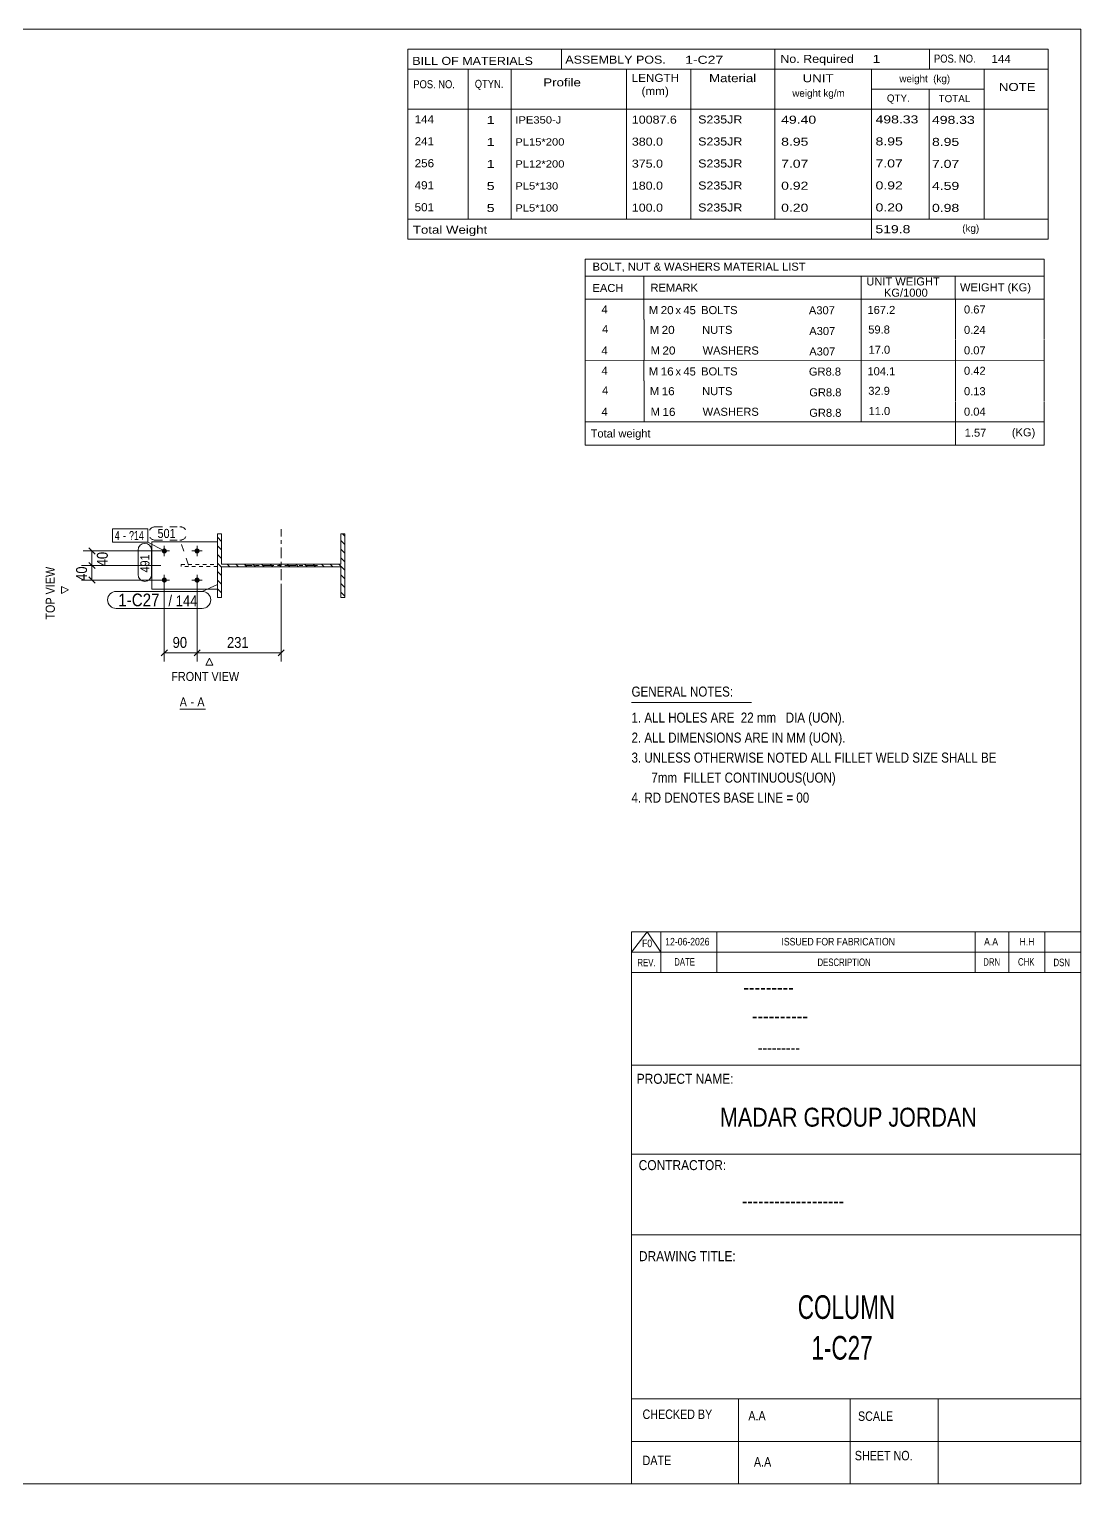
# Model space of a CAD drawing. Header units: millimetres. Extents: x 2 to 579, y 1 to 405.
# Drawn here: x 289.9 to 579, y 5 to 405 of the extents above; entities that cross this region are included whole.
import ezdxf

# ---------------------------------------------------------------- set-up
doc = ezdxf.new("R2010")
doc.units = ezdxf.units.MM
for name, pattern in [('XKITLINE00', [0]), ('XKITLINE01', [4, 1, -1, 1, -1]), ('XKITLINE02', [4, 2, -2]), ('XKITLINE03', [6, 3, -1, 1, -1])]:
    doc.linetypes.add(name, pattern=pattern)
for name, color, linetype, lineweight in [('Bolt', 3, 'Continuous', 0), ('BoltMark', 7, 'Continuous', 0), ('Dimensions', 7, 'Continuous', 0), ('DrawingSheet', 5, 'Continuous', 0), ('OtherObjectType', 7, 'Continuous', 0), ('Part', 2, 'Continuous', 0), ('PartMark', 7, 'Continuous', 0)]:
    doc.layers.add(name, color=color, linetype=linetype, lineweight=lineweight)
doc.styles.add('@ARIAL_UNICODE_MS_BOLD', font='ARIAL.TTF')
doc.styles.add('ARIAL', font='ARIAL.TTF')
doc.styles.add('ARIAL_NARROW', font='ARIALN.TTF')
doc.styles.add('COMIC_SANS_MS_BOLD', font='COMICBD.TTF')
doc.styles.add('SWIS721_EX_BT', font='ARIAL.TTF')
doc.styles.add('SWISSE', font='ARIAL.TTF')

# ---------------------------------------------------------------- blocks, each defined once
blk = doc.blocks.new('*A1')
at = {"layer": 'Part', "color": 7, "linetype": 'XKITLINE00', "lineweight": 0}
for p, q in [((342.8, 264.16), (341.7, 265.26)), ((376.7, 263.26), (375.6, 264.36)), ((376.7, 265.62), (376.07, 266.26)), ((342.8, 261.81), (341.7, 262.91)), ((342.8, 259.45), (341.7, 260.55)), ((376.7, 260.91), (375.6, 262.01)), ((342.8, 257.09), (341.7, 258.19)), ((345.09, 257.16), (344.39, 257.86)), ((347.45, 257.16), (346.75, 257.86)), ((349.81, 257.16), (349.11, 257.86)), ((352.16, 257.16), (351.46, 257.86)), ((354.52, 257.16), (353.82, 257.86)), ((356.88, 257.16), (356.18, 257.86)), ((359.24, 257.16), (358.54, 257.86)), ((361.59, 257.16), (360.89, 257.86)), ((363.95, 257.16), (363.25, 257.86)), ((366.31, 257.16), (365.61, 257.86)), ((368.66, 257.16), (367.96, 257.86)), ((371.02, 257.16), (370.32, 257.86)), ((373.38, 257.16), (372.68, 257.86)), ((376.7, 256.19), (375.04, 257.86)), ((376.7, 258.55), (375.6, 259.65)), ((342.8, 254.73), (341.7, 255.83)), ((342.8, 252.38), (341.7, 253.48)), ((376.7, 253.84), (375.6, 254.94)), ((376.7, 251.48), (375.6, 252.58)), ((342.8, 250.02), (341.7, 251.12)), ((341.7, 248.76), (341.7, 248.76)), ((341.7, 248.76), (341.7, 248.76)), ((376.7, 249.12), (375.6, 250.22))]:
    blk.add_line(p, q, dxfattribs=at)
blk = doc.blocks.new('*A42')
at = {"layer": 'Bolt'}
for points in [[(327.14, 262.21), (327.17, 262.21), (327.21, 262.2), (327.24, 262.2), (327.27, 262.19), (327.31, 262.18), (327.34, 262.17), (327.37, 262.16), (327.4, 262.14), (327.43, 262.13), (327.46, 262.11), (327.49, 262.09), (327.52, 262.07), (327.55, 262.05), (327.57, 262.03), (327.6, 262.01), (327.62, 261.98), (327.65, 261.96), (327.67, 261.93), (327.69, 261.9), (327.71, 261.87), (327.72, 261.84), (327.74, 261.81), (327.75, 261.78), (327.76, 261.75), (327.77, 261.71), (327.78, 261.68), (327.79, 261.65), (327.8, 261.61), (327.8, 261.58), (327.8, 261.55), (327.8, 261.51), (327.8, 261.48), (327.8, 261.44), (327.8, 261.41), (327.79, 261.37), (327.78, 261.34), (327.77, 261.31), (327.76, 261.28), (327.75, 261.24), (327.74, 261.21), (327.72, 261.18), (327.71, 261.15), (327.69, 261.12), (327.67, 261.09), (327.65, 261.07), (327.62, 261.04), (327.6, 261.02), (327.57, 260.99), (327.55, 260.97), (327.52, 260.95), (327.49, 260.93), (327.46, 260.91), (327.43, 260.89), (327.4, 260.88), (327.37, 260.86), (327.34, 260.85), (327.31, 260.84), (327.27, 260.83), (327.24, 260.82), (327.21, 260.82), (327.17, 260.81), (327.14, 260.81), (327.1, 260.81), (327.07, 260.81), (327.04, 260.81), (327, 260.82), (326.97, 260.82), (326.93, 260.83), (326.9, 260.84), (326.87, 260.85), (326.84, 260.86), (326.81, 260.88), (326.77, 260.89), (326.74, 260.91), (326.72, 260.93), (326.69, 260.95), (326.66, 260.97), (326.63, 260.99), (326.61, 261.02), (326.59, 261.04), (326.56, 261.07), (326.54, 261.09), (326.52, 261.12), (326.5, 261.15), (326.49, 261.18), (326.47, 261.21), (326.46, 261.24), (326.45, 261.28), (326.43, 261.31), (326.43, 261.34), (326.42, 261.37), (326.41, 261.41), (326.41, 261.44), (326.41, 261.48), (326.4, 261.51), (326.41, 261.55), (326.41, 261.58), (326.41, 261.61), (326.42, 261.65), (326.43, 261.68), (326.43, 261.71), (326.45, 261.75), (326.46, 261.78), (326.47, 261.81), (326.49, 261.84), (326.5, 261.87), (326.52, 261.9), (326.54, 261.93), (326.56, 261.96), (326.59, 261.98), (326.61, 262.01), (326.63, 262.03), (326.66, 262.05), (326.69, 262.07), (326.72, 262.09), (326.74, 262.11), (326.77, 262.13), (326.81, 262.14), (326.84, 262.16), (326.87, 262.17), (326.9, 262.18), (326.93, 262.19), (326.97, 262.2), (327, 262.2), (327.04, 262.21), (327.07, 262.21), (327.1, 262.21)], [(336.14, 262.21), (336.17, 262.21), (336.21, 262.2), (336.24, 262.2), (336.27, 262.19), (336.31, 262.18), (336.34, 262.17), (336.37, 262.16), (336.4, 262.14), (336.43, 262.13), (336.46, 262.11), (336.49, 262.09), (336.52, 262.07), (336.55, 262.05), (336.57, 262.03), (336.6, 262.01), (336.62, 261.98), (336.65, 261.96), (336.67, 261.93), (336.69, 261.9), (336.71, 261.87), (336.72, 261.84), (336.74, 261.81), (336.75, 261.78), (336.76, 261.75), (336.77, 261.71), (336.78, 261.68), (336.79, 261.65), (336.8, 261.61), (336.8, 261.58), (336.8, 261.55), (336.8, 261.51), (336.8, 261.48), (336.8, 261.44), (336.8, 261.41), (336.79, 261.37), (336.78, 261.34), (336.77, 261.31), (336.76, 261.28), (336.75, 261.24), (336.74, 261.21), (336.72, 261.18), (336.71, 261.15), (336.69, 261.12), (336.67, 261.09), (336.65, 261.07), (336.62, 261.04), (336.6, 261.02), (336.57, 260.99), (336.55, 260.97), (336.52, 260.95), (336.49, 260.93), (336.46, 260.91), (336.43, 260.89), (336.4, 260.88), (336.37, 260.86), (336.34, 260.85), (336.31, 260.84), (336.27, 260.83), (336.24, 260.82), (336.21, 260.82), (336.17, 260.81), (336.14, 260.81), (336.1, 260.81), (336.07, 260.81), (336.04, 260.81), (336, 260.82), (335.97, 260.82), (335.93, 260.83), (335.9, 260.84), (335.87, 260.85), (335.84, 260.86), (335.81, 260.88), (335.77, 260.89), (335.74, 260.91), (335.72, 260.93), (335.69, 260.95), (335.66, 260.97), (335.63, 260.99), (335.61, 261.02), (335.59, 261.04), (335.56, 261.07), (335.54, 261.09), (335.52, 261.12), (335.5, 261.15), (335.49, 261.18), (335.47, 261.21), (335.46, 261.24), (335.45, 261.28), (335.43, 261.31), (335.43, 261.34), (335.42, 261.37), (335.41, 261.41), (335.41, 261.44), (335.41, 261.48), (335.4, 261.51), (335.41, 261.55), (335.41, 261.58), (335.41, 261.61), (335.42, 261.65), (335.43, 261.68), (335.43, 261.71), (335.45, 261.75), (335.46, 261.78), (335.47, 261.81), (335.49, 261.84), (335.5, 261.87), (335.52, 261.9), (335.54, 261.93), (335.56, 261.96), (335.59, 261.98), (335.61, 262.01), (335.63, 262.03), (335.66, 262.05), (335.69, 262.07), (335.72, 262.09), (335.74, 262.11), (335.77, 262.13), (335.81, 262.14), (335.84, 262.16), (335.87, 262.17), (335.9, 262.18), (335.93, 262.19), (335.97, 262.2), (336, 262.2), (336.04, 262.21), (336.07, 262.21), (336.1, 262.21)], [(327.14, 254.21), (327.17, 254.21), (327.21, 254.2), (327.24, 254.2), (327.27, 254.19), (327.31, 254.18), (327.34, 254.17), (327.37, 254.16), (327.4, 254.14), (327.43, 254.13), (327.46, 254.11), (327.49, 254.09), (327.52, 254.07), (327.55, 254.05), (327.57, 254.03), (327.6, 254.01), (327.62, 253.98), (327.65, 253.96), (327.67, 253.93), (327.69, 253.9), (327.71, 253.87), (327.72, 253.84), (327.74, 253.81), (327.75, 253.78), (327.76, 253.75), (327.77, 253.71), (327.78, 253.68), (327.79, 253.65), (327.8, 253.61), (327.8, 253.58), (327.8, 253.55), (327.8, 253.51), (327.8, 253.48), (327.8, 253.44), (327.8, 253.41), (327.79, 253.37), (327.78, 253.34), (327.77, 253.31), (327.76, 253.28), (327.75, 253.24), (327.74, 253.21), (327.72, 253.18), (327.71, 253.15), (327.69, 253.12), (327.67, 253.09), (327.65, 253.07), (327.62, 253.04), (327.6, 253.02), (327.57, 252.99), (327.55, 252.97), (327.52, 252.95), (327.49, 252.93), (327.46, 252.91), (327.43, 252.89), (327.4, 252.88), (327.37, 252.86), (327.34, 252.85), (327.31, 252.84), (327.27, 252.83), (327.24, 252.82), (327.21, 252.82), (327.17, 252.81), (327.14, 252.81), (327.1, 252.81), (327.07, 252.81), (327.04, 252.81), (327, 252.82), (326.97, 252.82), (326.93, 252.83), (326.9, 252.84), (326.87, 252.85), (326.84, 252.86), (326.81, 252.88), (326.77, 252.89), (326.74, 252.91), (326.72, 252.93), (326.69, 252.95), (326.66, 252.97), (326.63, 252.99), (326.61, 253.02), (326.59, 253.04), (326.56, 253.07), (326.54, 253.09), (326.52, 253.12), (326.5, 253.15), (326.49, 253.18), (326.47, 253.21), (326.46, 253.24), (326.45, 253.28), (326.43, 253.31), (326.43, 253.34), (326.42, 253.37), (326.41, 253.41), (326.41, 253.44), (326.41, 253.48), (326.4, 253.51), (326.41, 253.55), (326.41, 253.58), (326.41, 253.61), (326.42, 253.65), (326.43, 253.68), (326.43, 253.71), (326.45, 253.75), (326.46, 253.78), (326.47, 253.81), (326.49, 253.84), (326.5, 253.87), (326.52, 253.9), (326.54, 253.93), (326.56, 253.96), (326.59, 253.98), (326.61, 254.01), (326.63, 254.03), (326.66, 254.05), (326.69, 254.07), (326.72, 254.09), (326.74, 254.11), (326.77, 254.13), (326.81, 254.14), (326.84, 254.16), (326.87, 254.17), (326.9, 254.18), (326.93, 254.19), (326.97, 254.2), (327, 254.2), (327.04, 254.21), (327.07, 254.21), (327.1, 254.21)], [(336.14, 254.21), (336.17, 254.21), (336.21, 254.2), (336.24, 254.2), (336.27, 254.19), (336.31, 254.18), (336.34, 254.17), (336.37, 254.16), (336.4, 254.14), (336.43, 254.13), (336.46, 254.11), (336.49, 254.09), (336.52, 254.07), (336.55, 254.05), (336.57, 254.03), (336.6, 254.01), (336.62, 253.98), (336.65, 253.96), (336.67, 253.93), (336.69, 253.9), (336.71, 253.87), (336.72, 253.84), (336.74, 253.81), (336.75, 253.78), (336.76, 253.75), (336.77, 253.71), (336.78, 253.68), (336.79, 253.65), (336.8, 253.61), (336.8, 253.58), (336.8, 253.55), (336.8, 253.51), (336.8, 253.48), (336.8, 253.44), (336.8, 253.41), (336.79, 253.37), (336.78, 253.34), (336.77, 253.31), (336.76, 253.28), (336.75, 253.24), (336.74, 253.21), (336.72, 253.18), (336.71, 253.15), (336.69, 253.12), (336.67, 253.09), (336.65, 253.07), (336.62, 253.04), (336.6, 253.02), (336.57, 252.99), (336.55, 252.97), (336.52, 252.95), (336.49, 252.93), (336.46, 252.91), (336.43, 252.89), (336.4, 252.88), (336.37, 252.86), (336.34, 252.85), (336.31, 252.84), (336.27, 252.83), (336.24, 252.82), (336.21, 252.82), (336.17, 252.81), (336.14, 252.81), (336.1, 252.81), (336.07, 252.81), (336.04, 252.81), (336, 252.82), (335.97, 252.82), (335.93, 252.83), (335.9, 252.84), (335.87, 252.85), (335.84, 252.86), (335.81, 252.88), (335.77, 252.89), (335.74, 252.91), (335.72, 252.93), (335.69, 252.95), (335.66, 252.97), (335.63, 252.99), (335.61, 253.02), (335.59, 253.04), (335.56, 253.07), (335.54, 253.09), (335.52, 253.12), (335.5, 253.15), (335.49, 253.18), (335.47, 253.21), (335.46, 253.24), (335.45, 253.28), (335.43, 253.31), (335.43, 253.34), (335.42, 253.37), (335.41, 253.41), (335.41, 253.44), (335.41, 253.48), (335.4, 253.51), (335.41, 253.55), (335.41, 253.58), (335.41, 253.61), (335.42, 253.65), (335.43, 253.68), (335.43, 253.71), (335.45, 253.75), (335.46, 253.78), (335.47, 253.81), (335.49, 253.84), (335.5, 253.87), (335.52, 253.9), (335.54, 253.93), (335.56, 253.96), (335.59, 253.98), (335.61, 254.01), (335.63, 254.03), (335.66, 254.05), (335.69, 254.07), (335.72, 254.09), (335.74, 254.11), (335.77, 254.13), (335.81, 254.14), (335.84, 254.16), (335.87, 254.17), (335.9, 254.18), (335.93, 254.19), (335.97, 254.2), (336, 254.2), (336.04, 254.21), (336.07, 254.21), (336.1, 254.21)]]:
    blk.add_hatch(color=3, dxfattribs=at).paths.add_polyline_path(points, flags=17)
at = {"layer": 'Bolt', "color": 3, "linetype": 'XKITLINE00', "lineweight": 0}
for p, q in [((325.7, 261.51), (328.5, 261.51)), ((327.1, 262.91), (327.1, 260.11)), ((334.7, 261.51), (337.5, 261.51)), ((336.1, 262.91), (336.1, 260.11)), ((325.7, 253.51), (328.5, 253.51)), ((327.1, 254.91), (327.1, 252.11)), ((334.7, 253.51), (337.5, 253.51)), ((336.1, 254.91), (336.1, 252.11))]:
    blk.add_line(p, q, dxfattribs=at)
blk = doc.blocks.new('*A43')
at = {"layer": 'Part', "color": 2, "linetype": 'XKITLINE00', "lineweight": 0}
for p, q in [((341.7, 248.76), (341.7, 266.26)), ((341.7, 266.26), (342.8, 266.26)), ((342.8, 266.26), (342.8, 257.86)), ((375.6, 257.86), (375.6, 266.26)), ((375.6, 266.26), (376.7, 266.26)), ((376.7, 266.26), (376.7, 248.76)), ((342.8, 257.86), (375.6, 257.86)), ((375.6, 257.16), (342.8, 257.16)), ((342.8, 257.16), (342.8, 248.76)), ((375.6, 248.76), (375.6, 257.16)), ((342.8, 248.76), (341.7, 248.76)), ((376.7, 248.76), (375.6, 248.76))]:
    blk.add_line(p, q, dxfattribs=at)
at = {"layer": 'Part', "color": 7, "linetype": 'XKITLINE03', "lineweight": 0}
for p, q in [((359.2, 247.51), (359.2, 267.51)), ((369.2, 257.51), (349.2, 257.51))]:
    blk.add_line(p, q, dxfattribs=at)
blk = doc.blocks.new('*A44')
at = {"layer": 'Part', "color": 2, "linetype": 'XKITLINE00', "lineweight": 0}
for p, q in [((323.7, 264.01), (341.7, 264.01)), ((323.7, 264.01), (323.7, 251.01)), ((323.7, 251.01), (341.7, 251.01))]:
    blk.add_line(p, q, dxfattribs=at)
at = {"layer": 'Part', "color": 7, "linetype": 'XKITLINE01', "lineweight": 0}
blk.add_line((341.7, 264.01), (341.7, 251.01), dxfattribs=at)
blk = doc.blocks.new('*A45')
at = {"layer": 'Part', "color": 7, "linetype": 'XKITLINE01', "lineweight": 0}
for p, q in [((331.7, 257.76), (341.7, 257.76)), ((331.7, 257.26), (331.7, 257.76)), ((341.7, 257.26), (331.7, 257.26)), ((341.7, 257.76), (341.7, 257.26))]:
    blk.add_line(p, q, dxfattribs=at)
blk = doc.blocks.new('*A46')
at = {"layer": 'DrawingSheet', "color": 5, "linetype": 'XKITLINE00', "lineweight": 0}
for p, q in [((579, 405), (5, 405)), ((5, 405), (5, 5)), ((579, 5), (579, 405)), ((5, 5), (579, 5))]:
    blk.add_line(p, q, dxfattribs=at)
at = {"layer": 'DrawingSheet', "color": 5, "style": 'ARIAL', "width": 0.85}
blk.add_text('Tekla structures', height=2, rotation=90, dxfattribs=at).set_placement((4.5, 5.5))
blk = doc.blocks.new('*A47')
at = {"layer": 'OtherObjectType', "color": 7, "linetype": 'XKITLINE00', "lineweight": 0}
for p, q in [((442.76, 341.75), (442.75, 330.75)), ((442.76, 341.75), (568.88, 341.75)), ((568.88, 341.75), (568.88, 330.75)), ((442.75, 337.1), (568.88, 337.1)), ((458.87, 337.11), (458.87, 330.75)), ((518.57, 337.11), (518.57, 330.75)), ((544.47, 337.09), (544.47, 330.75)), ((442.76, 330.72), (442.76, 325.22)), ((442.77, 330.75), (568.88, 330.75)), ((458.92, 330.75), (458.92, 325.13)), ((518.57, 330.75), (518.57, 325.13)), ((544.5, 330.75), (544.5, 325.25)), ((568.88, 330.75), (568.88, 325.25)), ((442.79, 325.13), (442.79, 319.52)), ((458.95, 325.13), (458.95, 319.51)), ((518.57, 325.13), (518.57, 319.51)), ((544.5, 325.13), (544.5, 319.63)), ((568.88, 325.13), (568.88, 319.63)), ((442.79, 319.5), (442.79, 313.93)), ((458.95, 319.51), (458.95, 313.89)), ((518.57, 319.51), (518.57, 313.89)), ((544.5, 319.51), (544.5, 313.9)), ((568.88, 319.51), (568.88, 313.9)), ((568.88, 313.9), (442.75, 313.93)), ((442.76, 313.86), (442.76, 308.36)), ((458.92, 313.89), (458.92, 308.27)), ((518.57, 313.89), (518.57, 308.27)), ((544.5, 313.89), (544.5, 308.39)), ((568.88, 313.89), (568.88, 308.39)), ((442.79, 308.27), (442.79, 302.66)), ((458.95, 308.27), (458.95, 302.66)), ((518.57, 308.27), (518.57, 302.66)), ((544.5, 308.27), (544.5, 302.77)), ((568.88, 308.27), (568.88, 302.77)), ((442.79, 302.64), (442.79, 297.07)), ((458.95, 302.65), (458.95, 297.04)), ((518.57, 302.66), (518.57, 297.04)), ((544.5, 302.65), (544.5, 297.05)), ((568.88, 302.65), (568.88, 297.04)), ((568.88, 297.04), (442.75, 297.07)), ((442.78, 297.04), (442.78, 290.63)), ((442.85, 297.03), (568.87, 297.04)), ((544.5, 297), (544.5, 290.59)), ((568.87, 297.01), (568.87, 290.59)), ((442.77, 290.59), (568.87, 290.59))]:
    blk.add_line(p, q, dxfattribs=at)
at = {"layer": 'OtherObjectType', "color": 7, "style": 'ARIAL_NARROW'}
for s, width, p in [('BOLT, NUT & WASHERS MATERIAL LIST', 1.211571, (444.79, 338.59)), ('UNIT WEIGHT', 1.211571, (520.03, 334.52)), ('EACH', 1.211571, (444.78, 332.72)), ('REMARK', 1.211571, (460.7, 332.81)), (' KG/1000', 1.211571, (524.02, 331.43)), ('WEIGHT (KG)', 1.211571, (545.78, 332.9)), ('4', 1.211571, (447.26, 326.85)), ('M', 1.211571, (460.26, 326.65)), ('20', 1.275, (463.5, 326.63)), ('x', 1.211571, (467.58, 326.63)), ('45', 1.211571, (469.76, 326.62)), ('BOLTS', 1.211571, (474.63, 326.64)), ('A307', 1.211571, (504.25, 326.59)), ('167.2', 1.211571, (520.34, 326.68)), ('0.67', 1.211571, (546.87, 326.81)), ('4', 1.211571, (447.4, 321.41)), ('M', 1.211571, (460.54, 321.21)), ('20', 1.275, (463.78, 321.19)), ('NUTS', 1.211571, (474.91, 321.21)), ('A307', 1.211571, (504.35, 320.89)), ('59.8', 1.211571, (520.56, 321.3)), ('0.24', 1.211571, (546.87, 321.19)), ('4', 1.211571, (447.24, 315.54)), ('M', 1.211571, (460.76, 315.54)), ('20', 1.275, (464, 315.52)), ('WASHERS', 1.211571, (475.04, 315.53)), ('A307', 1.211571, (504.35, 315.27)), ('17.0', 1.211571, (520.64, 315.74)), ('0.07', 1.211571, (546.87, 315.58)), ('4', 1.211571, (447.26, 310)), ('16', 1.275, (463.5, 309.77)), ('BOLTS', 1.211571, (474.63, 309.78)), ('104.1', 1.211571, (520.34, 309.82)), ('0.42', 1.211571, (546.87, 309.96)), ('M', 1.211571, (460.26, 309.79)), ('x', 1.211571, (467.58, 309.77)), ('45', 1.211571, (469.76, 309.76)), ('GR8.8', 1.211571, (504.25, 309.73)), ('4', 1.211571, (447.4, 304.55)), ('M', 1.211571, (460.54, 304.36)), ('16', 1.275, (463.78, 304.34)), ('NUTS', 1.211571, (474.91, 304.35)), ('GR8.8', 1.211571, (504.35, 304.03)), ('32.9', 1.211571, (520.56, 304.45)), ('0.13', 1.211571, (546.87, 304.34)), ('4', 1.211571, (447.24, 298.68)), ('M', 1.211571, (460.76, 298.68)), ('16', 1.275, (464, 298.66)), ('WASHERS', 1.211571, (475.04, 298.68)), ('GR8.8', 1.211571, (504.35, 298.41)), ('11.0', 1.211571, (520.64, 298.88)), ('0.04', 1.211571, (546.87, 298.72)), ('Total weight', 1.211571, (444.26, 292.71)), ('1.57', 1.211571, (547.07, 292.94)), ('(KG)', 1.211571, (560.02, 293.04))]:
    blk.add_text(s, height=2.2, dxfattribs=dict(at, width=width)).set_placement(p)
blk = doc.blocks.new('*A48')
at = {"layer": 'OtherObjectType', "color": 7, "linetype": 'XKITLINE00', "lineweight": 0}
blk.add_line((455.5, 219.82), (488.5, 219.82), dxfattribs=at)
at = {"layer": 'OtherObjectType', "color": 7, "style": 'ARIAL_NARROW', "width": 1.008832}
for s, p in [('GENERAL NOTES:', (455.5, 221.47)), ('1. ALL HOLES ARE  22 mm   DIA (UON).', (455.5, 214.32)), ('2. ALL DIMENSIONS ARE IN MM (UON).', (455.5, 208.82)), ('3. UNLESS OTHERWISE NOTED ALL FILLET WELD SIZE SHALL BE', (455.5, 203.32)), ('7mm  FILLET CONTINUOUS(UON)', (460.95, 197.82)), ('4. RD DENOTES BASE LINE = 00', (455.5, 192.32))]:
    blk.add_text(s, height=2.75, dxfattribs=at).set_placement(p)
blk = doc.blocks.new('*A49')
at = {"layer": 'OtherObjectType', "color": 7, "linetype": 'XKITLINE00', "lineweight": 0}
for p, q in [((455.5, 156.76), (579, 156.76)), ((455.5, 151.21), (459.82, 156.76)), ((455.5, 151.21), (455.5, 156.76)), ((459.82, 156.76), (463.53, 151.21)), ((463.53, 151.21), (463.53, 156.76)), ((478.97, 151.21), (478.97, 156.76)), ((549.98, 151.21), (549.98, 156.76)), ((559.24, 151.21), (559.24, 156.76)), ((569.12, 151.21), (569.12, 156.76)), ((579, 151.21), (579, 156.76)), ((455.5, 151.21), (579, 151.21)), ((455.5, 145.65), (455.5, 151.21)), ((459.21, 151.21), (579, 151.21)), ((463.53, 145.65), (463.53, 151.21)), ((478.97, 145.65), (478.97, 151.21)), ((549.98, 145.65), (549.98, 151.21)), ((559.24, 145.65), (559.24, 151.21)), ((569.12, 145.65), (569.12, 151.21)), ((579, 145.65), (579, 151.21))]:
    blk.add_line(p, q, dxfattribs=at)
at = {"layer": 'OtherObjectType', "color": 7, "style": 'ARIAL_NARROW'}
for s, height, width, p in [('F0', 2.058, 1.008832, (458.4, 152.59)), ('12-06-2026', 2.058, 1.008832, (464.76, 153.06)), ('ISSUED FOR FABRICATION', 2.0583, 1.008832, (496.71, 153.06)), ('A.A', 2.058, 1.008832, (552.4, 153.06)), ('H.H', 2.058, 1.008832, (562.13, 153.06)), ('REV.', 2.058, 0.907949, (457.13, 147.31)), ('DATE', 2.058, 0.907949, (467.23, 147.5)), ('DESCRIPTION', 2.0583, 0.907949, (506.61, 147.39)), ('DRN', 2.058, 0.907949, (552.17, 147.47)), ('CHK', 2.058, 0.907949, (561.72, 147.5)), ('DSN', 2.058, 0.907949, (571.47, 147.35))]:
    blk.add_text(s, height=height, dxfattribs=dict(at, width=width)).set_placement(p)
blk = doc.blocks.new('*A51')
at = {"layer": 'OtherObjectType', "color": 2, "linetype": 'XKITLINE00', "lineweight": 0}
for p, q in [((455.5, 145.65), (579, 145.65)), ((455.5, 5), (455.5, 145.64)), ((578.98, 145.64), (579, 5)), ((579, 120.14), (455.5, 120.14)), ((455.5, 95.63), (579, 95.63)), ((579, 73.49), (455.5, 73.49)), ((579, 28.4), (455.5, 28.4)), ((484.94, 28.4), (484.94, 5)), ((515.62, 5), (515.62, 28.4)), ((539.75, 5), (539.75, 28.4)), ((579, 16.7), (455.5, 16.7)), ((579, 5), (455.5, 5))]:
    blk.add_line(p, q, dxfattribs=at)
at = {"layer": 'OtherObjectType', "color": 4, "style": '@ARIAL_UNICODE_MS_BOLD', "width": 0.85}
blk.add_text('---------', height=3.9, dxfattribs=at).set_placement((486.23, 139.59))
at = {"layer": 'OtherObjectType', "color": 7, "style": 'ARIAL', "width": 0.85}
for s, height, p in [('----------', 3.9, (488.56, 131.77)), ('---------', 3.25, (490.21, 123.31))]:
    blk.add_text(s, height=height, dxfattribs=at).set_placement(p)
at = {"layer": 'OtherObjectType', "color": 3, "width": 0.85}
for s, style, p in [('PROJECT NAME:', 'SWIS721_EX_BT', (456.92, 115.01)), ('CONTRACTOR:', 'SWISSE', (457.47, 91.27)), ('DRAWING TITLE:', 'SWIS721_EX_BT', (457.53, 66.24))]:
    blk.add_text(s, height=2.7618, dxfattribs=dict(at, style=style)).set_placement(p)
at = {"layer": 'OtherObjectType', "color": 7, "width": 0.85}
for s, height, p in [('MADAR GROUP JORDAN', 5.2, (479.79, 103.23)), ('CHECKED BY', 2.592, (458.53, 22.86)), ('A.A', 2.592, (487.61, 22.45)), ('SCALE', 2.592, (517.74, 22.33)), ('DATE', 2.592, (458.54, 10.16)), ('A.A', 2.592, (489.14, 9.76)), ('SHEET NO.', 2.592, (516.87, 11.49))]:
    blk.add_text(s, height=height, dxfattribs=at).set_placement(p)
at = {"layer": 'OtherObjectType', "color": 1}
for s, height, style, width, p in [('-------------------', 3.9, 'COMIC_SANS_MS_BOLD', 0.85, (485.87, 80.86)), ('COLUMN', 6.5, 'ARIAL', 0.68, (501.19, 50.37)), ('1-C27', 6.5, 'ARIAL', 0.68, (504.95, 39.17))]:
    blk.add_text(s, height=height, dxfattribs=dict(at, style=style, width=width)).set_placement(p)
blk = doc.blocks.new('*A52')
at = {"layer": 'OtherObjectType', "color": 7, "linetype": 'XKITLINE00', "lineweight": 0}
for p, q in [((393.98, 399.5), (569.98, 399.5)), ((393.98, 399.5), (393.98, 388.5)), ((436.26, 399.42), (436.26, 393.87)), ((494.85, 394), (494.85, 399.5)), ((537.43, 393.96), (537.43, 399.42)), ((569.98, 394), (569.98, 399.5)), ((393.98, 394), (569.98, 394)), ((410.64, 394), (410.64, 383)), ((422.4, 393.98), (422.4, 383.03)), ((454.12, 393.99), (454.13, 383)), ((471.78, 393.98), (471.78, 383)), ((494.85, 393.98), (494.85, 383)), ((521.43, 394), (521.43, 383)), ((552.42, 394), (552.42, 383)), ((569.98, 394), (569.98, 388.5)), ((393.98, 388.5), (393.98, 383)), ((521.45, 388.52), (552.45, 388.52)), ((537.28, 388.52), (537.28, 383)), ((569.98, 388.5), (569.98, 383)), ((393.98, 383), (569.98, 383)), ((393.98, 383), (393.98, 376.95)), ((410.63, 383), (410.63, 376.95)), ((422.44, 382.99), (422.44, 376.95)), ((454.12, 383), (454.11, 376.95)), ((471.79, 383), (471.79, 376.95)), ((494.87, 383), (494.87, 376.95)), ((521.44, 383), (521.44, 376.95)), ((537.33, 382.95), (537.33, 376.95)), ((552.43, 383), (552.43, 376.95)), ((569.98, 383), (569.98, 376.95)), ((393.98, 376.95), (393.98, 370.9)), ((410.63, 376.95), (410.63, 370.9)), ((422.44, 376.94), (422.44, 370.9)), ((454.12, 376.95), (454.11, 370.9)), ((471.79, 376.95), (471.79, 370.9)), ((494.87, 376.95), (494.87, 370.9)), ((521.44, 376.95), (521.44, 370.9)), ((537.33, 376.9), (537.33, 370.9)), ((552.43, 376.95), (552.43, 370.9)), ((569.98, 376.95), (569.98, 370.9)), ((393.98, 370.9), (393.98, 364.85)), ((410.63, 370.9), (410.63, 364.85)), ((422.44, 370.89), (422.44, 364.85)), ((454.12, 370.9), (454.11, 364.85)), ((471.79, 370.9), (471.79, 364.85)), ((494.87, 370.9), (494.87, 364.85)), ((521.44, 370.9), (521.44, 364.85)), ((537.33, 370.85), (537.33, 364.85)), ((552.43, 370.9), (552.43, 364.85)), ((569.98, 370.9), (569.98, 364.85)), ((393.98, 364.85), (393.98, 358.8)), ((410.63, 364.85), (410.63, 358.8)), ((422.44, 364.84), (422.44, 358.8)), ((454.12, 364.85), (454.11, 358.8)), ((471.79, 364.85), (471.79, 358.8)), ((494.87, 364.85), (494.87, 358.8)), ((521.44, 364.85), (521.44, 358.8)), ((537.33, 364.8), (537.33, 358.8)), ((552.43, 364.85), (552.43, 358.8)), ((569.98, 364.85), (569.98, 358.8)), ((393.98, 358.8), (393.98, 352.75)), ((410.63, 358.8), (410.63, 352.75)), ((422.44, 358.79), (422.44, 352.75)), ((454.12, 358.8), (454.11, 352.75)), ((471.79, 358.8), (471.79, 352.75)), ((494.87, 358.8), (494.87, 352.75)), ((521.44, 358.8), (521.44, 352.75)), ((537.33, 358.75), (537.33, 352.75)), ((552.43, 358.8), (552.43, 352.75)), ((569.98, 358.8), (569.98, 352.75)), ((393.98, 352.75), (569.98, 352.75)), ((393.98, 352.75), (393.98, 347.25)), ((521.44, 352.75), (521.44, 347.25)), ((569.98, 352.75), (569.98, 347.25)), ((393.98, 347.25), (569.98, 347.25))]:
    blk.add_line(p, q, dxfattribs=at)
at = {"layer": 'OtherObjectType', "color": 7, "style": 'ARIAL_NARROW'}
for s, height, width, p in [('BILL OF MATERIALS', 2.2, 1.36, (395.25, 395.16)), ('ASSEMBLY POS.', 2.2, 1.36, (437.3, 395.5)), ('1-C27', 2.2, 1.525501, (470.23, 395.46)), ('No. Required', 2.2, 1.36, (496.39, 395.72)), ('1', 2.2, 1.525501, (521.75, 395.72)), ('POS. NO.', 2.2, 1.02, (538.63, 395.79)), ('144', 2.2, 1.270501, (554.4, 395.69)), ('LENGTH', 2.2, 1.275, (455.54, 390.49)), ('Material', 2.2, 1.445, (476.81, 390.41)), ('UNIT', 2.2, 1.445, (502.52, 390.4)), ('weight  (kg)', 1.98, 1.19, (529.11, 390.39)), ('POS. NO.', 2.2, 1.02, (395.53, 388.74)), ('QTYN.', 2.2, 1.02, (412.42, 388.84)), ('Profile', 2.2, 1.445, (431.26, 389.25)), ('(mm)', 2.2, 1.275, (458.26, 386.86)), ('weight kg/m', 1.98, 1.19, (499.69, 386.4)), ('NOTE', 2.2, 1.445, (556.44, 387.99)), ('QTY.', 1.98, 1.19, (525.68, 385.03)), ('TOTAL', 1.98, 1.19, (539.9, 384.91)), ('144', 2.2, 1.270501, (395.89, 379.12)), ('1', 2.2, 1.525501, (415.71, 378.91)), ('IPE350-J', 1.98, 1.355501, (423.56, 379.04)), ('10087.6', 2.2, 1.355501, (455.59, 379.01)), ('S235JR', 2.2, 1.355501, (473.81, 379.05)), ('49.40', 2.2, 1.525501, (496.62, 378.99)), ('498.33', 2.2, 1.525501, (522.57, 379.07)), ('498.33', 2.2, 1.525501, (538.08, 378.94)), ('241', 2.2, 1.270501, (395.89, 373.07)), ('1', 2.2, 1.525501, (415.71, 372.86)), ('PL15*200', 1.98, 1.355501, (423.56, 372.99)), ('380.0', 2.2, 1.355501, (455.59, 372.96)), ('S235JR', 2.2, 1.355501, (473.81, 373)), ('8.95', 2.2, 1.525501, (496.62, 372.94)), ('8.95', 2.2, 1.525501, (522.57, 373.02)), ('8.95', 2.2, 1.525501, (538.08, 372.89)), ('256', 2.2, 1.270501, (395.89, 367.02)), ('1', 2.2, 1.525501, (415.71, 366.81)), ('PL12*200', 1.98, 1.355501, (423.56, 366.94)), ('375.0', 2.2, 1.355501, (455.59, 366.91)), ('S235JR', 2.2, 1.355501, (473.81, 366.95)), ('7.07', 2.2, 1.525501, (496.62, 366.89)), ('7.07', 2.2, 1.525501, (522.57, 366.97)), ('7.07', 2.2, 1.525501, (538.08, 366.84)), ('491', 2.2, 1.270501, (395.89, 360.97)), ('5', 2.2, 1.525501, (415.71, 360.76)), ('PL5*130', 1.98, 1.355501, (423.56, 360.89)), ('180.0', 2.2, 1.355501, (455.59, 360.86)), ('S235JR', 2.2, 1.355501, (473.81, 360.9)), ('0.92', 2.2, 1.525501, (496.62, 360.84)), ('0.92', 2.2, 1.525501, (522.57, 360.92)), ('4.59', 2.2, 1.525501, (538.08, 360.79)), ('501', 2.2, 1.270501, (395.89, 354.92)), ('5', 2.2, 1.525501, (415.71, 354.71)), ('PL5*100', 1.98, 1.355501, (423.56, 354.84)), ('100.0', 2.2, 1.355501, (455.59, 354.81)), ('S235JR', 2.2, 1.355501, (473.81, 354.85)), ('0.20', 2.2, 1.525501, (496.62, 354.79)), ('0.20', 2.2, 1.525501, (522.57, 354.87)), ('0.98', 2.2, 1.525501, (538.08, 354.74)), ('Total Weight', 2.2, 1.445, (395.4, 348.74)), ('519.8', 2.2, 1.525501, (522.52, 348.89)), ('(kg)', 1.98, 1.19, (546.4, 349.26))]:
    blk.add_text(s, height=height, dxfattribs=dict(at, width=width)).set_placement(p)
blk = doc.blocks.new('*A104')
at = {"layer": 'Dimensions', "color": 7, "linetype": 'XKITLINE00', "lineweight": 0}
for p, q in [((327.1, 252.51), (327.1, 231.11)), ((336.1, 252.51), (336.1, 231.11)), ((327.95, 234.36), (326.26, 232.66)), ((327.1, 233.51), (336.1, 233.51)), ((336.95, 234.36), (335.26, 232.66))]:
    blk.add_line(p, q, dxfattribs=at)
at = {"layer": 'Dimensions', "color": 3}
for p in [(327.1, 233.51), (336.1, 233.51)]:
    blk.add_point(p, dxfattribs=at)
at = {"layer": 'Dimensions', "color": 3, "style": 'ARIAL', "width": 0.85}
blk.add_text('90', height=3, dxfattribs=at).set_placement((329.38, 234.86))
blk = doc.blocks.new('*A105')
at = {"layer": 'Dimensions', "color": 7, "linetype": 'XKITLINE00', "lineweight": 0}
for p, q in [((336.1, 252.51), (336.1, 231.11)), ((359.2, 252.51), (359.2, 231.11)), ((336.95, 234.36), (335.26, 232.66)), ((336.1, 233.51), (359.2, 233.51)), ((360.05, 234.36), (358.36, 232.66))]:
    blk.add_line(p, q, dxfattribs=at)
at = {"layer": 'Dimensions', "color": 3}
for p in [(336.1, 233.51), (359.2, 233.51)]:
    blk.add_point(p, dxfattribs=at)
at = {"layer": 'Dimensions', "color": 3, "style": 'ARIAL', "width": 0.85}
blk.add_text('231', height=3, dxfattribs=at).set_placement((344.32, 234.86))
blk = doc.blocks.new('*A106')
at = {"layer": 'Dimensions', "color": 7, "linetype": 'XKITLINE00', "lineweight": 0}
for p, q in [((326.1, 257.51), (304.35, 257.51)), ((306.36, 258.36), (308.05, 256.66)), ((307.2, 253.51), (307.2, 257.51)), ((326.1, 253.51), (304.35, 253.51)), ((306.36, 254.36), (308.05, 252.66))]:
    blk.add_line(p, q, dxfattribs=at)
at = {"layer": 'Dimensions', "color": 3}
for p in [(307.2, 257.51), (307.2, 253.51)]:
    blk.add_point(p, dxfattribs=at)
at = {"layer": 'Dimensions', "color": 3, "style": 'ARIAL', "width": 0.85}
blk.add_text('40', height=3, rotation=90.0002, dxfattribs=at).set_placement((305.85, 253.29))
blk = doc.blocks.new('*A107')
at = {"layer": 'Dimensions', "color": 7, "linetype": 'XKITLINE00', "lineweight": 0}
for p, q in [((326.1, 261.51), (304.8, 261.51)), ((306.36, 262.36), (308.05, 260.66)), ((307.2, 257.51), (307.2, 261.51)), ((326.1, 257.51), (304.8, 257.51)), ((306.36, 258.36), (308.05, 256.66))]:
    blk.add_line(p, q, dxfattribs=at)
at = {"layer": 'Dimensions', "color": 3}
for p in [(307.2, 261.51), (307.2, 257.51)]:
    blk.add_point(p, dxfattribs=at)
at = {"layer": 'Dimensions', "color": 3, "style": 'ARIAL', "width": 0.85}
blk.add_text('40', height=3, rotation=90.0002, dxfattribs=at).set_placement((311.55, 257.29))
blk = doc.blocks.new('*A108')
at = {"layer": 'BoltMark', "color": 7, "linetype": 'XKITLINE00', "lineweight": 0}
for p, q in [((312.87, 267.6), (322.56, 267.6)), ((312.87, 263.9), (312.87, 267.6)), ((322.56, 263.9), (322.56, 267.6)), ((312.87, 263.9), (322.56, 263.9)), ((327.1, 261.51), (322.56, 263.9))]:
    blk.add_line(p, q, dxfattribs=at)
at = {"layer": 'BoltMark', "color": 3, "style": 'ARIAL_NARROW', "width": 0.85}
for s, p in [('4', (313.47, 264.5)), ('-', (315.74, 264.5)), ('?14', (317.4, 264.5))]:
    blk.add_text(s, height=2.5, dxfattribs=at).set_placement(p)
blk = doc.blocks.new('*A109')
at = {"layer": 'PartMark', "color": 7, "linetype": 'XKITLINE02', "lineweight": 0}
for p, q in [((324.64, 268.18), (331.4, 268.18)), ((324.64, 264.48), (331.4, 264.48)), ((333.73, 257.63), (331.4, 264.48))]:
    blk.add_line(p, q, dxfattribs=at)
for centre, start, end in [((324.64, 266.33), 90, 270), ((331.4, 266.33), 270, 90)]:
    blk.add_arc(centre, 1.85, start, end, dxfattribs=at)
at = {"layer": 'PartMark', "color": 3, "style": 'ARIAL', "width": 0.85}
blk.add_text('501', height=2.5, dxfattribs=at).set_placement((325.24, 265.08))
blk = doc.blocks.new('*A110')
at = {"layer": 'PartMark', "color": 7, "linetype": 'XKITLINE00', "lineweight": 0}
for p, q in [((319.9, 255), (319.9, 261.76)), ((323.6, 255), (323.6, 261.76))]:
    blk.add_line(p, q, dxfattribs=at)
for centre, start, end in [((321.75, 261.76), 0, 180), ((321.75, 255), 180, 0)]:
    blk.add_arc(centre, 1.85, start, end, dxfattribs=at)
at = {"layer": 'PartMark', "color": 3, "style": 'ARIAL', "width": 0.85}
blk.add_text('491', height=2.5, rotation=90.0002, dxfattribs=at).set_placement((323, 255.6))
blk = doc.blocks.new('*A111')
at = {"layer": 'PartMark', "color": 7, "linetype": 'XKITLINE00', "lineweight": 0}
for p, q in [((341.75, 252.29), (337.51, 250.4)), ((313.86, 250.4), (337.51, 250.4)), ((313.86, 245.7), (337.51, 245.7))]:
    blk.add_line(p, q, dxfattribs=at)
for centre, start, end in [((313.86, 248.05), 90, 270), ((337.51, 248.05), 270, 90)]:
    blk.add_arc(centre, 2.35, start, end, dxfattribs=at)
at = {"layer": 'PartMark', "color": 1, "style": 'ARIAL', "width": 0.85}
blk.add_text('1-C27', height=3.5, dxfattribs=at).set_placement((314.46, 246.3))
at = {"layer": 'PartMark', "color": 3, "style": 'ARIAL', "width": 0.85}
for s, p in [('/', (328.22, 246.3)), ('144', (330.24, 246.3))]:
    blk.add_text(s, height=3, dxfattribs=at).set_placement(p)
blk = doc.blocks.new('*A112')
at = {"layer": 'OtherObjectType', "color": 7, "linetype": 'XKITLINE00', "lineweight": 0}
for p, q in [((298.88, 249.86), (298.88, 251.73)), ((298.88, 251.73), (300.75, 250.79)), ((300.75, 250.79), (298.88, 249.86)), ((300.75, 250.79), (300.75, 250.79)), ((338.54, 230.14), (339.48, 232.01)), ((339.48, 232.01), (340.42, 230.14)), ((339.48, 232.01), (339.48, 232.01)), ((340.42, 230.14), (338.54, 230.14)), ((331.33, 218.01), (338.38, 218.01))]:
    blk.add_line(p, q, dxfattribs=at)
at = {"layer": 'OtherObjectType', "color": 7, "style": 'ARIAL', "width": 0.85}
blk.add_text('TOP VIEW', height=2.5, rotation=90, dxfattribs=at).set_placement((297, 242.64))
for s, p in [('FRONT VIEW', (329.02, 225.76)), ('A', (331.33, 218.76)), ('A', (336.16, 218.76)), ('-', (334.3, 218.76))]:
    blk.add_text(s, height=2.5, dxfattribs=at).set_placement(p)

msp = doc.modelspace()

# ---------------------------------------------------------------- block references
at = {"lineweight": 0}
for name in ['*A46', '*A52', '*A47', '*A109', '*A108', '*A44', '*A43', '*A1', '*A107', '*A110', '*A42', '*A106', '*A45', '*A111', '*A104', '*A105', '*A48', '*A49', '*A51']:
    msp.add_blockref(name, (0, 0), dxfattribs=at)
at = {"layer": 'OtherObjectType', "lineweight": 0}
msp.add_blockref('*A112', (0, 0), dxfattribs=at)

doc.saveas('drawing.dxf')
